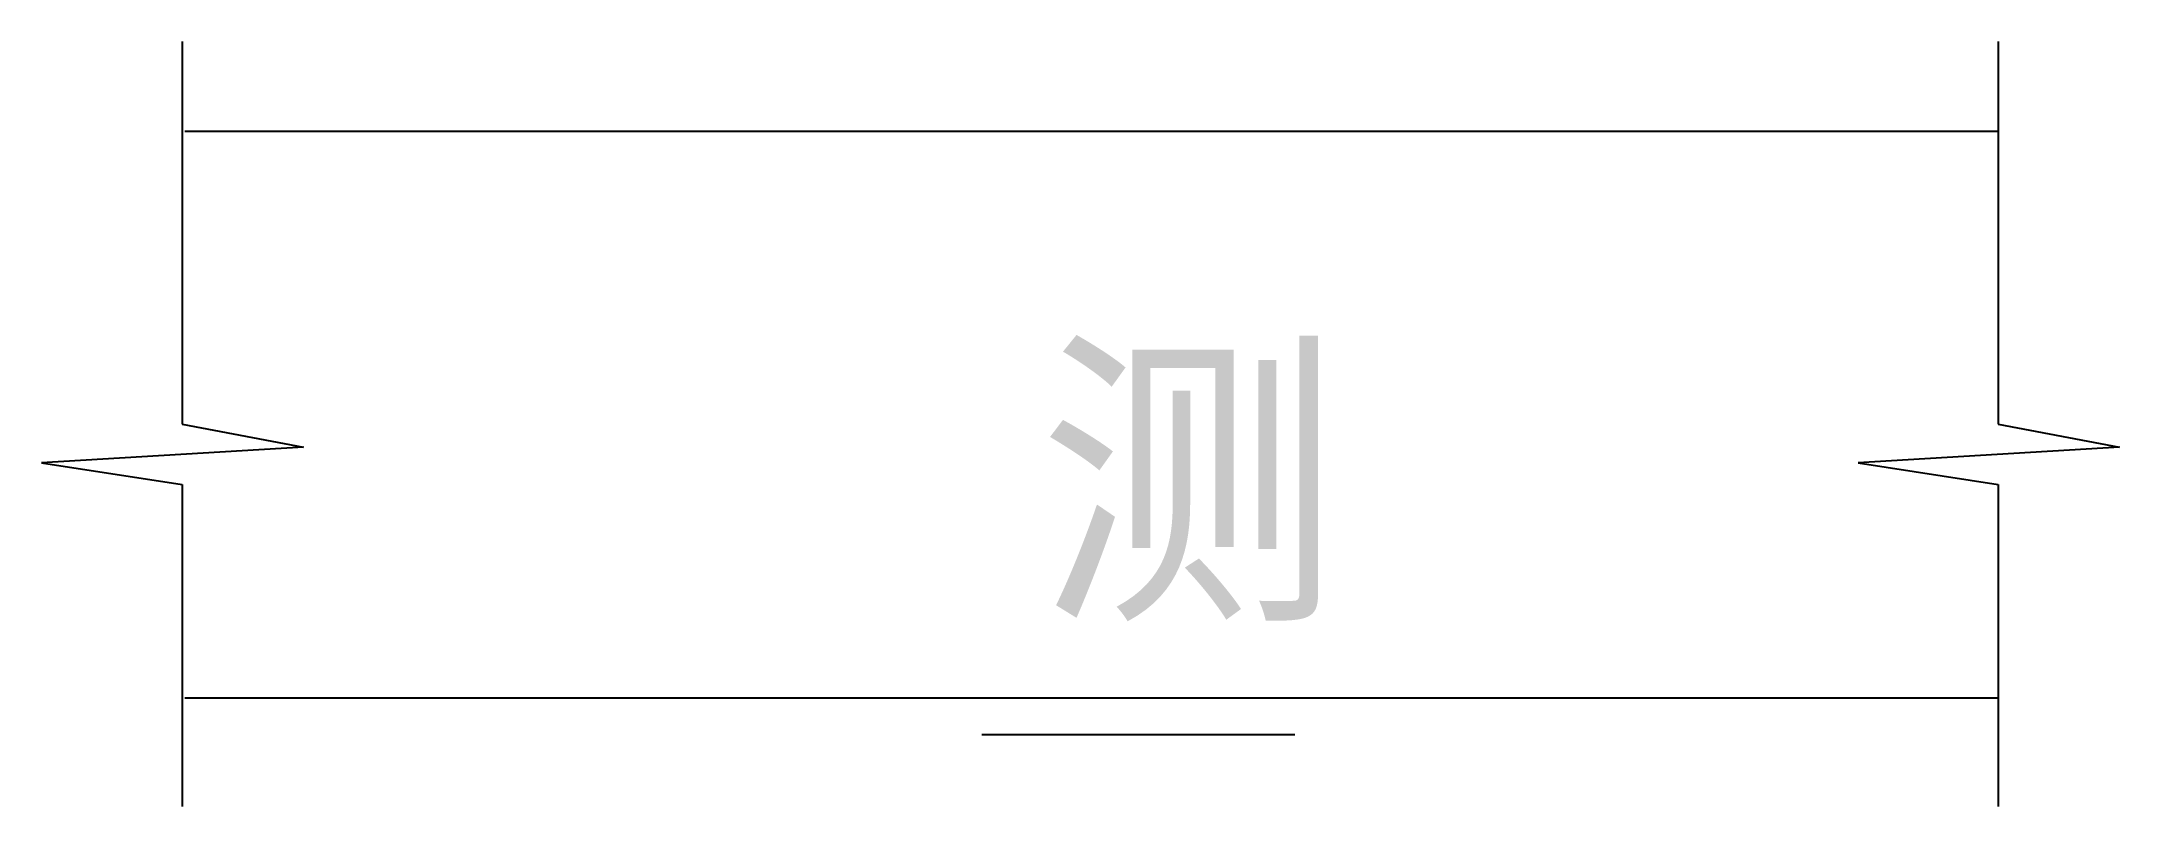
# Model space of a CAD drawing. Header units: metres. Extents: x -22519.2 to -22474.3, y -12509 to -12492.5.
import ezdxf

# ---------------------------------------------------------------- set-up
doc = ezdxf.new("R2010")
doc.units = ezdxf.units.M
doc.layers.add('1', color=7, linetype='Continuous')

msp = doc.modelspace()

# ---------------------------------------------------------------- linework, layer by layer
at = {"layer": '1'}
for p, q in [((-22516.13, -12492.46), (-22516.13, -12500.72)), ((-22476.88, -12492.46), (-22476.88, -12500.72)), ((-22476.88, -12494.4), (-22516.07, -12494.4)), ((-22516.13, -12500.72), (-22513.51, -12501.22)), ((-22476.88, -12500.72), (-22474.26, -12501.22)), ((-22513.51, -12501.22), (-22519.17, -12501.56)), ((-22519.17, -12501.56), (-22516.13, -12502.03)), ((-22474.26, -12501.22), (-22479.91, -12501.56)), ((-22479.91, -12501.56), (-22476.88, -12502.03)), ((-22516.13, -12502.03), (-22516.13, -12508.98)), ((-22476.88, -12502.03), (-22476.88, -12508.98)), ((-22476.88, -12506.64), (-22516.07, -12506.64)), ((-22498.85, -12507.43), (-22492.08, -12507.43))]:
    msp.add_line(p, q, dxfattribs=at)

# ---------------------------------------------------------------- texts
msp.add_text('测', height=5, dxfattribs=at).set_placement((-22497.62, -12504.45))

doc.saveas('drawing.dxf')
